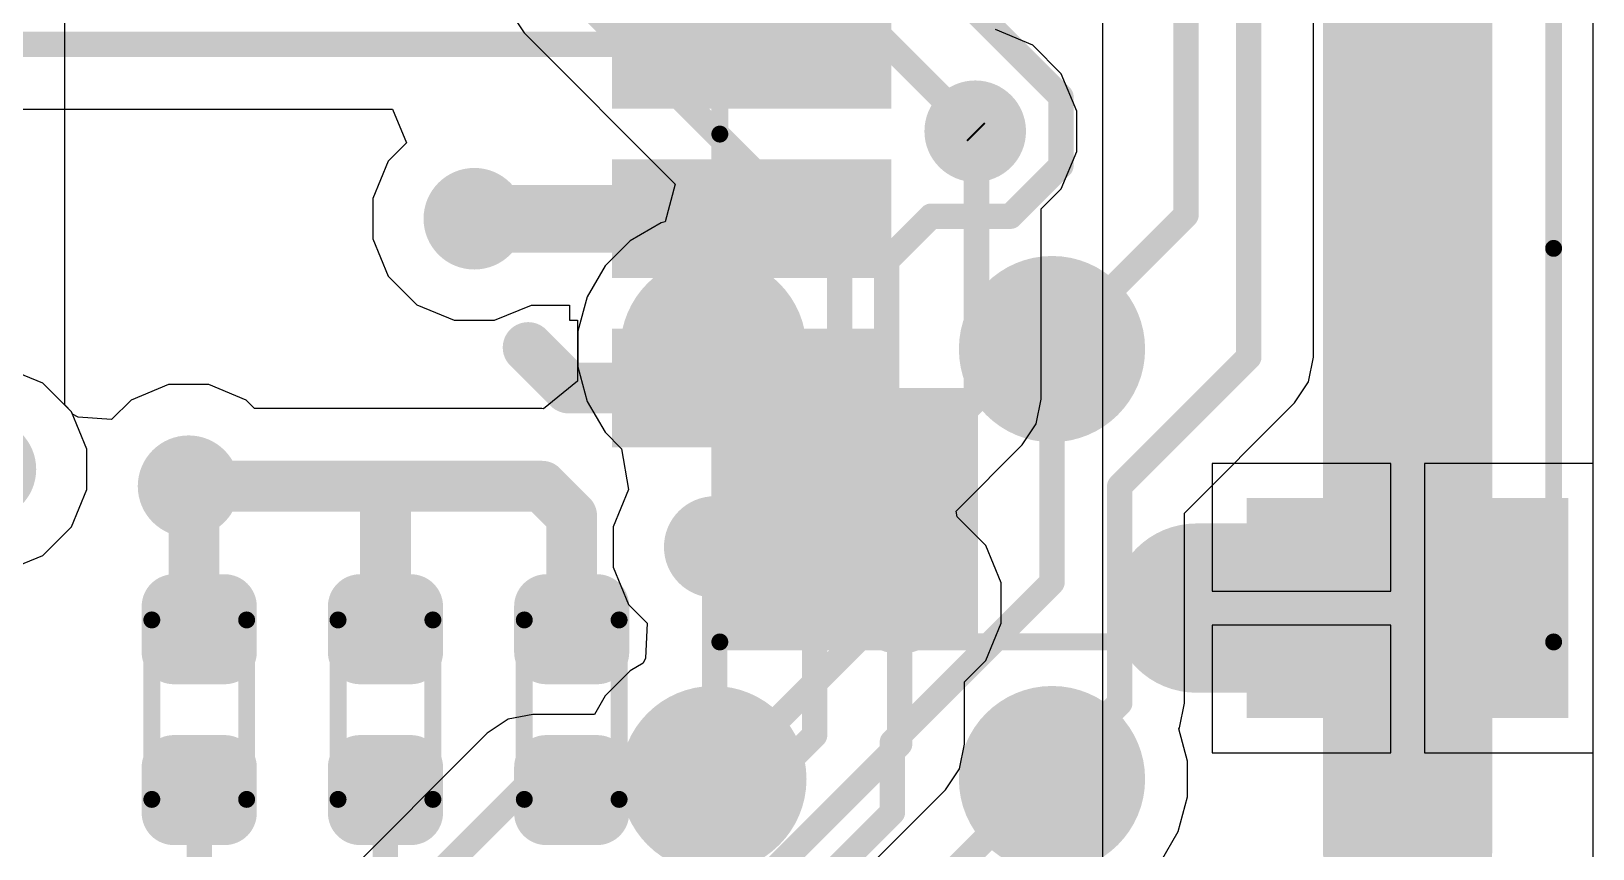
# Model space of a CAD drawing. Header units: inches. Extents: x 0.3 to 40.7, y 0 to 25.4.
# Drawn here: x 31.47 to 40.69, y 8.46 to 13.29 of the extents above; entities that cross this region are included whole.
import ezdxf

# ---------------------------------------------------------------- set-up
doc = ezdxf.new("R2010")
doc.units = ezdxf.units.IN
for name, color, linetype in [('BOTTOM', 5, 'Continuous'), ('Bottom Solder', 6, 'Continuous'), ('TOP', 1, 'Continuous'), ('Top Assembly', 56, 'Continuous'), ('Top Solder', 216, 'Continuous'), ('Via Holes', 16, 'Continuous')]:
    doc.layers.add(name, color=color, linetype=linetype)

# ---------------------------------------------------------------- blocks, each defined once
blk = doc.blocks.new('RES_0402_2635')
at = {"layer": 'TOP'}
h = blk.add_hatch(color=1, dxfattribs=at)
edge = h.paths.add_edge_path()
edge.add_arc((-0.3403, -0.1498), 0.1402, 270, 360)
edge.add_line((-0.2, -0.1498), (-0.2, 0.1498))
edge.add_arc((-0.3403, 0.1498), 0.1402, 0, 90)
edge.add_line((-0.3403, 0.29), (-0.6098, 0.29))
edge.add_arc((-0.6098, 0.1498), 0.1402, 90, 180)
edge.add_line((-0.75, 0.1498), (-0.75, -0.1498))
edge.add_arc((-0.6098, -0.1498), 0.1402, 180, 270)
edge.add_line((-0.6098, -0.29), (-0.3403, -0.29))
h = blk.add_hatch(color=1, dxfattribs=at)
edge = h.paths.add_edge_path()
edge.add_arc((0.3403, 0.1498), 0.1402, 90, 180)
edge.add_line((0.2, 0.1498), (0.2, -0.1498))
edge.add_arc((0.3403, -0.1498), 0.1402, 180, 270)
edge.add_line((0.3403, -0.29), (0.6098, -0.29))
edge.add_arc((0.6098, -0.1498), 0.1402, 270, 360)
edge.add_line((0.75, -0.1498), (0.75, 0.1498))
edge.add_arc((0.6098, 0.1498), 0.1402, 0, 90)
edge.add_line((0.6098, 0.29), (0.3403, 0.29))
at = {"layer": 'Top Solder'}
h = blk.add_hatch(color=216, dxfattribs=at)
edge = h.paths.add_edge_path()
edge.add_arc((-0.3403, -0.1498), 0.1902, 270, 360)
edge.add_line((-0.15, -0.1498), (-0.15, 0.1498))
edge.add_arc((-0.3403, 0.1498), 0.1902, 0, 90)
edge.add_line((-0.3403, 0.34), (-0.6098, 0.34))
edge.add_arc((-0.6098, 0.1498), 0.1902, 90, 180)
edge.add_line((-0.8, 0.1498), (-0.8, -0.1498))
edge.add_arc((-0.6098, -0.1498), 0.1902, 180, 270)
edge.add_line((-0.6098, -0.34), (-0.3403, -0.34))
h = blk.add_hatch(color=216, dxfattribs=at)
edge = h.paths.add_edge_path()
edge.add_arc((0.3403, 0.1498), 0.1902, 90, 180)
edge.add_line((0.15, 0.1498), (0.15, -0.1498))
edge.add_arc((0.3403, -0.1498), 0.1902, 180, 270)
edge.add_line((0.3403, -0.34), (0.6098, -0.34))
edge.add_arc((0.6098, -0.1498), 0.1902, 270, 360)
edge.add_line((0.8, -0.1498), (0.8, 0.1498))
edge.add_arc((0.6098, 0.1498), 0.1902, 0, 90)
edge.add_line((0.6098, 0.34), (0.3403, 0.34))
at = {"layer": 'Top Assembly', "const_width": 0.1}
for points in [[(-0.53, -0.28), (-0.53, 0.28)], [(-0.53, 0.28), (0.53, 0.28)], [(0.53, -0.28), (0.53, 0.28)], [(0.53, -0.28), (-0.53, -0.28)]]:
    blk.add_lwpolyline(points, dxfattribs=at)
at = {"layer": 'Top Assembly', "const_width": 0.05}
for points in [[(-0.555, 0.28, 1), (-0.505, 0.28, 1)], [(-0.555, 0.28, 1), (-0.505, 0.28, 1)], [(0.505, 0.28, 1), (0.555, 0.28, 1)], [(0.505, 0.28, 1), (0.555, 0.28, 1)], [(-0.555, -0.28, 1), (-0.505, -0.28, 1)], [(-0.555, -0.28, 1), (-0.505, -0.28, 1)], [(0.505, -0.28, 1), (0.555, -0.28, 1)], [(0.505, -0.28, 1), (0.555, -0.28, 1)]]:
    blk.add_lwpolyline(points, format="xyb", close=True, dxfattribs=at)
blk = doc.blocks.new('RES_0402_2637')
at = {"layer": 'TOP'}
h = blk.add_hatch(color=1, dxfattribs=at)
edge = h.paths.add_edge_path()
edge.add_arc((-0.3403, -0.1498), 0.1402, 270, 360)
edge.add_line((-0.2, -0.1498), (-0.2, 0.1498))
edge.add_arc((-0.3403, 0.1498), 0.1402, 0, 90)
edge.add_line((-0.3403, 0.29), (-0.6098, 0.29))
edge.add_arc((-0.6098, 0.1498), 0.1402, 90, 180)
edge.add_line((-0.75, 0.1498), (-0.75, -0.1498))
edge.add_arc((-0.6098, -0.1498), 0.1402, 180, 270)
edge.add_line((-0.6098, -0.29), (-0.3403, -0.29))
h = blk.add_hatch(color=1, dxfattribs=at)
edge = h.paths.add_edge_path()
edge.add_arc((0.3403, 0.1498), 0.1402, 90, 180)
edge.add_line((0.2, 0.1498), (0.2, -0.1498))
edge.add_arc((0.3403, -0.1498), 0.1402, 180, 270)
edge.add_line((0.3403, -0.29), (0.6098, -0.29))
edge.add_arc((0.6098, -0.1498), 0.1402, 270, 360)
edge.add_line((0.75, -0.1498), (0.75, 0.1498))
edge.add_arc((0.6098, 0.1498), 0.1402, 0, 90)
edge.add_line((0.6098, 0.29), (0.3403, 0.29))
at = {"layer": 'Top Solder'}
h = blk.add_hatch(color=216, dxfattribs=at)
edge = h.paths.add_edge_path()
edge.add_arc((-0.3403, -0.1498), 0.1902, 270, 360)
edge.add_line((-0.15, -0.1498), (-0.15, 0.1498))
edge.add_arc((-0.3403, 0.1498), 0.1902, 0, 90)
edge.add_line((-0.3403, 0.34), (-0.6098, 0.34))
edge.add_arc((-0.6098, 0.1498), 0.1902, 90, 180)
edge.add_line((-0.8, 0.1498), (-0.8, -0.1498))
edge.add_arc((-0.6098, -0.1498), 0.1902, 180, 270)
edge.add_line((-0.6098, -0.34), (-0.3403, -0.34))
h = blk.add_hatch(color=216, dxfattribs=at)
edge = h.paths.add_edge_path()
edge.add_arc((0.3403, 0.1498), 0.1902, 90, 180)
edge.add_line((0.15, 0.1498), (0.15, -0.1498))
edge.add_arc((0.3403, -0.1498), 0.1902, 180, 270)
edge.add_line((0.3403, -0.34), (0.6098, -0.34))
edge.add_arc((0.6098, -0.1498), 0.1902, 270, 360)
edge.add_line((0.8, -0.1498), (0.8, 0.1498))
edge.add_arc((0.6098, 0.1498), 0.1902, 0, 90)
edge.add_line((0.6098, 0.34), (0.3403, 0.34))
at = {"layer": 'Top Assembly', "const_width": 0.1}
for points in [[(0.53, 0.28), (-0.53, 0.28)], [(-0.53, -0.28), (-0.53, 0.28)], [(0.53, -0.28), (0.53, 0.28)], [(0.53, -0.28), (-0.53, -0.28)]]:
    blk.add_lwpolyline(points, dxfattribs=at)
at = {"layer": 'Top Assembly', "const_width": 0.05}
for points in [[(-0.555, 0.28, 1), (-0.505, 0.28, 1)], [(-0.555, 0.28, 1), (-0.505, 0.28, 1)], [(0.505, 0.28, 1), (0.555, 0.28, 1)], [(0.505, 0.28, 1), (0.555, 0.28, 1)], [(-0.555, -0.28, 1), (-0.505, -0.28, 1)], [(-0.555, -0.28, 1), (-0.505, -0.28, 1)], [(0.505, -0.28, 1), (0.555, -0.28, 1)], [(0.505, -0.28, 1), (0.555, -0.28, 1)]]:
    blk.add_lwpolyline(points, format="xyb", close=True, dxfattribs=at)
blk = doc.blocks.new('RES_0402_2639')
at = {"layer": 'TOP'}
h = blk.add_hatch(color=1, dxfattribs=at)
edge = h.paths.add_edge_path()
edge.add_arc((-0.3403, -0.1498), 0.1402, 270, 360)
edge.add_line((-0.2, -0.1498), (-0.2, 0.1498))
edge.add_arc((-0.3403, 0.1498), 0.1402, 0, 90)
edge.add_line((-0.3403, 0.29), (-0.6098, 0.29))
edge.add_arc((-0.6098, 0.1498), 0.1402, 90, 180)
edge.add_line((-0.75, 0.1498), (-0.75, -0.1498))
edge.add_arc((-0.6098, -0.1498), 0.1402, 180, 270)
edge.add_line((-0.6098, -0.29), (-0.3403, -0.29))
h = blk.add_hatch(color=1, dxfattribs=at)
edge = h.paths.add_edge_path()
edge.add_arc((0.3403, 0.1498), 0.1402, 90, 180)
edge.add_line((0.2, 0.1498), (0.2, -0.1498))
edge.add_arc((0.3403, -0.1498), 0.1402, 180, 270)
edge.add_line((0.3403, -0.29), (0.6098, -0.29))
edge.add_arc((0.6098, -0.1498), 0.1402, 270, 360)
edge.add_line((0.75, -0.1498), (0.75, 0.1498))
edge.add_arc((0.6098, 0.1498), 0.1402, 0, 90)
edge.add_line((0.6098, 0.29), (0.3403, 0.29))
at = {"layer": 'Top Solder'}
h = blk.add_hatch(color=216, dxfattribs=at)
edge = h.paths.add_edge_path()
edge.add_arc((-0.3403, -0.1498), 0.1902, 270, 360)
edge.add_line((-0.15, -0.1498), (-0.15, 0.1498))
edge.add_arc((-0.3403, 0.1498), 0.1902, 0, 90)
edge.add_line((-0.3403, 0.34), (-0.6098, 0.34))
edge.add_arc((-0.6098, 0.1498), 0.1902, 90, 180)
edge.add_line((-0.8, 0.1498), (-0.8, -0.1498))
edge.add_arc((-0.6098, -0.1498), 0.1902, 180, 270)
edge.add_line((-0.6098, -0.34), (-0.3403, -0.34))
h = blk.add_hatch(color=216, dxfattribs=at)
edge = h.paths.add_edge_path()
edge.add_arc((0.3403, 0.1498), 0.1902, 90, 180)
edge.add_line((0.15, 0.1498), (0.15, -0.1498))
edge.add_arc((0.3403, -0.1498), 0.1902, 180, 270)
edge.add_line((0.3403, -0.34), (0.6098, -0.34))
edge.add_arc((0.6098, -0.1498), 0.1902, 270, 360)
edge.add_line((0.8, -0.1498), (0.8, 0.1498))
edge.add_arc((0.6098, 0.1498), 0.1902, 0, 90)
edge.add_line((0.6098, 0.34), (0.3403, 0.34))
at = {"layer": 'Top Assembly', "const_width": 0.1}
for points in [[(-0.53, -0.28), (-0.53, 0.28)], [(-0.53, 0.28), (0.53, 0.28)], [(0.53, -0.28), (0.53, 0.28)], [(0.53, -0.28), (-0.53, -0.28)]]:
    blk.add_lwpolyline(points, dxfattribs=at)
at = {"layer": 'Top Assembly', "const_width": 0.05}
for points in [[(-0.555, 0.28, 1), (-0.505, 0.28, 1)], [(-0.555, 0.28, 1), (-0.505, 0.28, 1)], [(0.505, 0.28, 1), (0.555, 0.28, 1)], [(0.505, 0.28, 1), (0.555, 0.28, 1)], [(-0.555, -0.28, 1), (-0.505, -0.28, 1)], [(-0.555, -0.28, 1), (-0.505, -0.28, 1)], [(0.505, -0.28, 1), (0.555, -0.28, 1)], [(0.505, -0.28, 1), (0.555, -0.28, 1)]]:
    blk.add_lwpolyline(points, format="xyb", close=True, dxfattribs=at)
blk = doc.blocks.new('SM04B_SRSS_TB_LF__SN__F_________1_2644')
at = {"layer": 'TOP'}
for points in [[(-3.4, 2.8375), (-2.2, 2.8375), (-2.2, 1.0375), (-3.4, 1.0375)], [(2.2, 2.8375), (3.4, 2.8375), (3.4, 1.0375), (2.2, 1.0375)], [(-1.8, -1.1625), (-1.2, -1.1625), (-1.2, -2.7125), (-1.8, -2.7125)], [(-0.8, -1.1625), (-0.2, -1.1625), (-0.2, -2.7125), (-0.8, -2.7125)], [(0.2, -1.1625), (0.8, -1.1625), (0.8, -2.7125), (0.2, -2.7125)], [(1.2, -1.1625), (1.8, -1.1625), (1.8, -2.7125), (1.2, -2.7125)]]:
    blk.add_hatch(color=1, dxfattribs=at).paths.add_polyline_path(points)
at = {"layer": 'Top Assembly'}
blk.add_hatch(color=56, dxfattribs=at).paths.add_polyline_path([(1.5, -2.125), (3, -2.125), (3, -0.6), (1.5, -0.6)])
at = {"layer": 'Top Solder'}
for points in [[(-3.45, 2.8875), (-2.15, 2.8875), (-2.15, 0.9875), (-3.45, 0.9875)], [(2.15, 2.8875), (3.45, 2.8875), (3.45, 0.9875), (2.15, 0.9875)], [(-1.85, -1.1125), (-1.15, -1.1125), (-1.15, -2.7625), (-1.85, -2.7625)], [(-0.85, -1.1125), (-0.15, -1.1125), (-0.15, -2.7625), (-0.85, -2.7625)], [(0.15, -1.1125), (0.85, -1.1125), (0.85, -2.7625), (0.15, -2.7625)], [(1.15, -1.1125), (1.85, -1.1125), (1.85, -2.7625), (1.15, -2.7625)]]:
    blk.add_hatch(color=216, dxfattribs=at).paths.add_polyline_path(points)
at = {"layer": 'Top Assembly', "const_width": 0.1}
for points in [[(-3, -2.125), (-3, 2.8)], [(0.675, 2.8), (-3, 2.8)], [(3, 2.8), (0.675, 2.8)], [(3, -2.125), (3, 2.8)], [(-3, -2.125), (0, -2.125)], [(3, -2.125), (0, -2.125)]]:
    blk.add_lwpolyline(points, dxfattribs=at)
at = {"layer": 'Top Assembly', "const_width": 0.05}
for points in [[(-3.025, 2.8, 1), (-2.975, 2.8, 1)], [(-3.025, 2.8, 1), (-2.975, 2.8, 1)], [(0.65, 2.8, 1), (0.7, 2.8, 1)], [(0.65, 2.8, 1), (0.7, 2.8, 1)], [(2.975, 2.8, 1), (3.025, 2.8, 1)], [(2.975, 2.8, 1), (3.025, 2.8, 1)], [(-3.025, -2.125, 1), (-2.975, -2.125, 1)], [(-3.025, -2.125, 1), (-2.975, -2.125, 1)], [(-0.025, -2.125, 1), (0.025, -2.125, 1)], [(-0.025, -2.125, 1), (0.025, -2.125, 1)], [(2.975, -2.125, 1), (3.025, -2.125, 1)], [(2.975, -2.125, 1), (3.025, -2.125, 1)]]:
    blk.add_lwpolyline(points, format="xyb", close=True, dxfattribs=at)
blk = doc.blocks.new('TP_1_00MM_B_2655')
at = {"layer": 'BOTTOM'}
h = blk.add_hatch(color=5, dxfattribs=at)
edge = h.paths.add_edge_path()
edge.add_arc((0, 0), 0.5, 0, 360)
at = {"layer": 'Bottom Solder'}
h = blk.add_hatch(color=6, dxfattribs=at)
edge = h.paths.add_edge_path()
edge.add_arc((0, 0), 0.55, 0, 360)
blk = doc.blocks.new('TP_1_00MM_B_2656')
at = {"layer": 'BOTTOM'}
h = blk.add_hatch(color=5, dxfattribs=at)
edge = h.paths.add_edge_path()
edge.add_arc((0, 0), 0.5, 0, 360)
at = {"layer": 'Bottom Solder'}
h = blk.add_hatch(color=6, dxfattribs=at)
edge = h.paths.add_edge_path()
edge.add_arc((0, 0), 0.55, 0, 360)
blk = doc.blocks.new('TP_1_00MM_B_2660')
at = {"layer": 'BOTTOM'}
h = blk.add_hatch(color=5, dxfattribs=at)
edge = h.paths.add_edge_path()
edge.add_arc((0, 0), 0.5, 0, 360)
at = {"layer": 'Bottom Solder'}
h = blk.add_hatch(color=6, dxfattribs=at)
edge = h.paths.add_edge_path()
edge.add_arc((0, 0), 0.55, 0, 360)
blk = doc.blocks.new('TP_1_00MM_B_2661')
at = {"layer": 'BOTTOM'}
h = blk.add_hatch(color=5, dxfattribs=at)
edge = h.paths.add_edge_path()
edge.add_arc((0, 0), 0.5, 0, 360)
at = {"layer": 'Bottom Solder'}
h = blk.add_hatch(color=6, dxfattribs=at)
edge = h.paths.add_edge_path()
edge.add_arc((0, 0), 0.55, 0, 360)

msp = doc.modelspace()

# ---------------------------------------------------------------- hatches: boundary and pattern name
at = {"layer": 'BOTTOM'}
h = msp.add_hatch(color=5, dxfattribs=at)
edge = h.paths.add_edge_path()
edge.add_arc((37.0465, 12.6968), 0.3, 0, 360)
h = msp.add_hatch(color=5, dxfattribs=at)
edge = h.paths.add_edge_path()
edge.add_arc((39.6005, 12.68), 0.3, 0, 360)
h = msp.add_hatch(color=5, dxfattribs=at)
edge = h.paths.add_edge_path()
edge.add_arc((34.088, 12.18), 0.3, 0, 360)
h = msp.add_hatch(color=5, dxfattribs=at)
edge = h.paths.add_edge_path()
edge.add_arc((31.2, 10.7), 0.3, 0, 360)
h = msp.add_hatch(color=5, dxfattribs=at)
edge = h.paths.add_edge_path()
edge.add_arc((32.4, 10.6), 0.3, 0, 360)
h = msp.add_hatch(color=5, dxfattribs=at)
edge = h.paths.add_edge_path()
edge.add_arc((35.5079, 10.2408), 0.3, 0, 360)
h = msp.add_hatch(color=5, dxfattribs=at)
edge = h.paths.add_edge_path()
edge.add_arc((36.6, 9.91), 0.3, 0, 360)
at = {"layer": 'TOP'}
h = msp.add_hatch(color=1, dxfattribs=at)
edge = h.paths.add_edge_path()
edge.add_arc((37.0465, 12.6968), 0.3, 0, 360)
h = msp.add_hatch(color=1, dxfattribs=at)
edge = h.paths.add_edge_path()
edge.add_arc((39.6005, 12.68), 0.3, 0, 360)
h = msp.add_hatch(color=1, dxfattribs=at)
edge = h.paths.add_edge_path()
edge.add_arc((34.088, 12.18), 0.3, 0, 360)
h = msp.add_hatch(color=1, dxfattribs=at)
edge = h.paths.add_edge_path()
edge.add_arc((31.2, 10.7), 0.3, 0, 360)
h = msp.add_hatch(color=1, dxfattribs=at)
edge = h.paths.add_edge_path()
edge.add_arc((32.4, 10.6), 0.3, 0, 360)
h = msp.add_hatch(color=1, dxfattribs=at)
edge = h.paths.add_edge_path()
edge.add_arc((35.5079, 10.2408), 0.3, 0, 360)
h = msp.add_hatch(color=1, dxfattribs=at)
edge = h.paths.add_edge_path()
edge.add_arc((36.6, 9.91), 0.3, 0, 360)
at = {"layer": 'Via Holes'}
h = msp.add_hatch(color=7, dxfattribs=at)
edge = h.paths.add_edge_path()
edge.add_arc((37.0465, 12.6968), 0.15, 0, 360)
h = msp.add_hatch(color=7, dxfattribs=at)
edge = h.paths.add_edge_path()
edge.add_arc((39.6005, 12.68), 0.15, 0, 360)
h = msp.add_hatch(color=7, dxfattribs=at)
edge = h.paths.add_edge_path()
edge.add_arc((34.088, 12.18), 0.15, 0, 360)
h = msp.add_hatch(color=7, dxfattribs=at)
edge = h.paths.add_edge_path()
edge.add_arc((32.4, 10.6), 0.15, 0, 360)
h = msp.add_hatch(color=7, dxfattribs=at)
edge = h.paths.add_edge_path()
edge.add_arc((35.5079, 10.2408), 0.15, 0, 360)
h = msp.add_hatch(color=7, dxfattribs=at)
edge = h.paths.add_edge_path()
edge.add_arc((36.6, 9.91), 0.15, 0, 360)

# ---------------------------------------------------------------- linework, layer by layer
at = {"layer": 'BOTTOM'}
for p, q in [((40.6941, 20.86), (40.6941, 4.5)), ((39.0445, 11.3622), (39.0445, 14.8479)), ((31.6684, 11.0801), (31.6684, 13.6215)), ((34.2988, 13.4017), (34.3817, 13.2776)), ((34.3817, 13.2776), (35.2744, 12.3848)), ((35.2744, 12.3848), (35.2147, 12.1618)), ((35.1912, 12.1555), (35.0088, 12.0502)), ((35.2147, 12.1618), (35.1912, 12.1555)), ((35.0088, 12.0502), (34.8599, 11.9012)), ((34.8599, 11.9012), (34.7545, 11.7188)), ((34.7545, 11.7188), (34.7, 11.5153)), ((34.7, 11.5153), (34.7, 11.3047)), ((39.0154, 11.2158), (39.0445, 11.3622)), ((34.7, 11.3047), (34.7545, 11.1012)), ((38.9325, 11.0918), (39.0154, 11.2158)), ((31.7087, 11.0399), (31.6684, 11.0801)), ((34.7545, 11.1012), (34.8599, 10.9188)), ((38.2823, 10.4416), (38.9325, 11.0918)), ((31.8, 10.8193), (31.7087, 11.0399)), ((34.8599, 10.9188), (34.9572, 10.8214)), ((31.8, 10.5807), (31.8, 10.8193)), ((34.9572, 10.8214), (34.9993, 10.5806)), ((31.7087, 10.3601), (31.8, 10.5807)), ((34.9993, 10.5806), (34.9079, 10.3601)), ((38.2823, 9.3186), (38.2823, 10.4416)), ((31.5399, 10.1913), (31.7087, 10.3601)), ((34.9079, 10.3601), (34.9079, 10.1214)), ((31.3193, 10.1), (31.5399, 10.1913)), ((34.9079, 10.1214), (34.9993, 9.9009)), ((34.9993, 9.9009), (35.1091, 9.791)), ((35.1091, 9.791), (35.0986, 9.5835)), ((35.0088, 9.5102), (34.8599, 9.3612)), ((35.0848, 9.554), (35.0088, 9.5102)), ((35.0986, 9.5835), (35.0848, 9.554)), ((34.8599, 9.3612), (34.797, 9.2524)), ((38.2532, 9.1723), (38.2823, 9.3186)), ((34.434, 9.2524), (34.2877, 9.2233)), ((34.797, 9.2524), (34.434, 9.2524)), ((34.1636, 9.1404), (32.7644, 7.7412)), ((34.2877, 9.2233), (34.1636, 9.1404)), ((38.249, 9.1659), (38.2532, 9.1723)), ((38.3, 8.9753), (38.249, 9.1659)), ((38.3, 8.7647), (38.3, 8.9753)), ((38.2455, 8.5612), (38.3, 8.7647)), ((38.1402, 8.3788), (38.2455, 8.5612))]:
    msp.add_line(p, q, dxfattribs=at)
at = {"layer": 'BOTTOM', "const_width": 0.15}
for points in [[(38.6622, 11.3622), (38.6622, 14.8479)], [(38.2914, 12.2013), (38.2914, 14.5432)], [(36.6552, 13.798), (37.5527, 12.9005)], [(34.652, 13.548), (36.2461, 11.9539)], [(36.3782, 13.3651), (37.0465, 12.6968)], [(37.5527, 12.4931), (37.5527, 12.9005)], [(37.2544, 12.1948), (37.5527, 12.4931)], [(36.5231, 11.9321), (36.7859, 12.1948)], [(36.7859, 12.1948), (37.2544, 12.1948)], [(37.5, 11.41), (38.2914, 12.2013)], [(36.2461, 10.979), (36.2461, 11.9539)], [(36.5231, 9.9869), (36.5231, 11.9321)], [(37.5, 10.0317), (37.5, 11.41)], [(37.9, 10.6), (38.6622, 11.3622)], [(35.5079, 10.2408), (36.2461, 10.979)], [(37.9, 9.3186), (37.9, 10.6)], [(36.5231, 9.9869), (36.6, 9.91)], [(36.5572, 9.0889), (37.5, 10.0317)], [(35.7224, 9.0623), (36.57, 9.91)], [(36.57, 9.91), (36.6, 9.91)], [(37.48, 8.8986), (37.9, 9.3186)], [(35.7224, 8.87), (35.7224, 9.0623)], [(36.5572, 8.6731), (36.5572, 9.0889)], [(36.4129, 7.8229), (37.48, 8.89)], [(37.48, 8.89), (37.48, 8.8986)], [(32.9228, 7.3588), (34.434, 8.87)], [(34.434, 8.87), (35.5, 8.87)], [(35.5, 8.87), (35.7224, 8.87)], [(36.0268, 8.1427), (36.5572, 8.6731)]]:
    msp.add_lwpolyline(points, dxfattribs=at)
at = {"layer": 'BOTTOM', "const_width": 0.075}
for points in [[(37.5152, 12.9005, 1), (37.5902, 12.9005, 1)], [(37.5152, 12.9005, 1), (37.5902, 12.9005, 1)], [(37.009, 12.6968, 1), (37.084, 12.6968, 1)], [(37.5152, 12.4931, 1), (37.5902, 12.4931, 1)], [(37.5152, 12.4931, 1), (37.5902, 12.4931, 1)], [(36.7484, 12.1948, 1), (36.8234, 12.1948, 1)], [(36.7484, 12.1948, 1), (36.8234, 12.1948, 1)], [(37.2169, 12.1948, 1), (37.2919, 12.1948, 1)], [(37.2169, 12.1948, 1), (37.2919, 12.1948, 1)], [(38.2539, 12.2013, 1), (38.3289, 12.2013, 1)], [(38.2539, 12.2013, 1), (38.3289, 12.2013, 1)], [(36.2086, 11.9539, 1), (36.2836, 11.9539, 1)], [(36.2086, 11.9539, 1), (36.2836, 11.9539, 1)], [(36.4856, 11.9321, 1), (36.5606, 11.9321, 1)], [(36.4856, 11.9321, 1), (36.5606, 11.9321, 1)], [(37.4625, 11.41, 1), (37.5375, 11.41, 1)], [(37.4625, 11.41, 1), (37.5375, 11.41, 1)], [(38.6247, 11.3622, 1), (38.6997, 11.3622, 1)], [(38.6247, 11.3622, 1), (38.6997, 11.3622, 1)], [(36.2086, 10.979, 1), (36.2836, 10.979, 1)], [(36.2086, 10.979, 1), (36.2836, 10.979, 1)], [(37.8625, 10.6, 1), (37.9375, 10.6, 1)], [(37.8625, 10.6, 1), (37.9375, 10.6, 1)], [(35.4704, 10.2408, 1), (35.5454, 10.2408, 1)], [(36.4856, 9.9869, 1), (36.5606, 9.9869, 1)], [(36.4856, 9.9869, 1), (36.5606, 9.9869, 1)], [(37.4625, 10.0317, 1), (37.5375, 10.0317, 1)], [(37.4625, 10.0317, 1), (37.5375, 10.0317, 1)], [(36.5325, 9.91, 1), (36.6075, 9.91, 1)], [(36.5325, 9.91, 1), (36.6075, 9.91, 1)], [(36.5625, 9.91, 1), (36.6375, 9.91, 1)], [(36.5625, 9.91, 1), (36.6375, 9.91, 1)], [(37.8625, 9.3186, 1), (37.9375, 9.3186, 1)], [(37.8625, 9.3186, 1), (37.9375, 9.3186, 1)], [(35.6849, 9.0623, 1), (35.7599, 9.0623, 1)], [(35.6849, 9.0623, 1), (35.7599, 9.0623, 1)], [(36.5197, 9.0889, 1), (36.5947, 9.0889, 1)], [(36.5197, 9.0889, 1), (36.5947, 9.0889, 1)], [(37.4425, 8.8986, 1), (37.5175, 8.8986, 1)], [(37.4425, 8.8986, 1), (37.5175, 8.8986, 1)], [(37.4425, 8.89, 1), (37.5175, 8.89, 1)], [(37.4425, 8.89, 1), (37.5175, 8.89, 1)], [(34.3965, 8.87, 1), (34.4715, 8.87, 1)], [(34.3965, 8.87, 1), (34.4715, 8.87, 1)], [(35.4625, 8.87, 1), (35.5375, 8.87, 1)], [(35.4625, 8.87, 1), (35.5375, 8.87, 1)], [(35.6849, 8.87, 1), (35.7599, 8.87, 1)], [(35.6849, 8.87, 1), (35.7599, 8.87, 1)], [(36.5197, 8.6731, 1), (36.5947, 8.6731, 1)], [(36.5197, 8.6731, 1), (36.5947, 8.6731, 1)]]:
    msp.add_lwpolyline(points, format="xyb", close=True, dxfattribs=at)
at = {"layer": 'TOP'}
for p, q in [((37.8, 7.4699), (37.8, 17.8901)), ((40.6941, 14.626), (40.6941, 10.734)), ((40.6941, 14.626), (40.6941, 10.734)), ((37.3863, 13.2055), (37.1658, 13.2968)), ((37.5551, 13.0367), (37.3863, 13.2055)), ((37.6465, 12.8162), (37.5551, 13.0367)), ((31.2783, 12.8277), (33.6043, 12.8277)), ((33.6043, 12.8277), (33.6872, 12.6277)), ((37.6465, 12.5775), (37.6465, 12.8162)), ((33.6872, 12.6277), (33.5794, 12.5199)), ((37.5551, 12.357), (37.6465, 12.5775)), ((33.5794, 12.5199), (33.488, 12.2994)), ((33.488, 12.2994), (33.488, 12.0607)), ((37.4364, 12.2383), (37.5551, 12.357)), ((37.4364, 11.1141), (37.4364, 12.2383)), ((33.488, 12.0607), (33.5794, 11.8401)), ((33.5794, 11.8401), (33.7482, 11.6713)), ((33.7482, 11.6713), (33.9687, 11.58)), ((34.2074, 11.58), (34.4251, 11.6702)), ((34.4251, 11.6702), (34.6505, 11.6702)), ((34.6505, 11.6702), (34.6505, 11.58)), ((33.9687, 11.58), (34.2074, 11.58)), ((34.6505, 11.58), (34.6965, 11.58)), ((34.6965, 11.58), (34.6965, 11.2211)), ((31.5399, 11.2087), (31.3193, 11.3)), ((31.7087, 11.0399), (31.5399, 11.2087)), ((32.2807, 11.2), (32.0601, 11.1087)), ((32.5193, 11.2), (32.2807, 11.2)), ((32.7399, 11.1087), (32.5193, 11.2)), ((34.6965, 11.2211), (34.4965, 11.057)), ((32.0601, 11.1087), (31.9445, 10.9931)), ((32.7897, 11.0588), (32.7399, 11.1087)), ((37.4073, 10.9678), (37.4364, 11.1141)), ((31.7149, 11.0248), (31.7087, 11.0399)), ((31.7486, 11.0086), (31.7149, 11.0248)), ((31.9445, 10.9931), (31.7486, 11.0086)), ((34.4873, 11.0588), (32.7897, 11.0588)), ((34.4965, 11.057), (34.4873, 11.0588)), ((37.3244, 10.8437), (37.4073, 10.9678)), ((36.9332, 10.4525), (37.3244, 10.8437)), ((39.5005, 10.734), (38.4465, 10.734)), ((38.4465, 10.734), (38.4465, 9.98)), ((39.5005, 10.734), (38.4465, 10.734)), ((38.4465, 10.734), (38.4465, 9.98)), ((39.5005, 9.98), (39.5005, 10.734)), ((39.5005, 9.98), (39.5005, 10.734)), ((40.6941, 10.734), (39.7005, 10.734)), ((39.7005, 10.734), (39.7005, 9.88)), ((40.6941, 10.734), (39.7005, 10.734)), ((39.7005, 10.734), (39.7005, 9.88)), ((36.9399, 10.4187), (36.9332, 10.4525)), ((37.1087, 10.2499), (36.9399, 10.4187)), ((37.2, 10.0294), (37.1087, 10.2499)), ((37.2, 9.7907), (37.2, 10.0294)), ((38.4465, 9.98), (39.5005, 9.98)), ((38.4465, 9.98), (39.5005, 9.98)), ((39.7005, 9.88), (39.7005, 9.026)), ((39.7005, 9.88), (39.7005, 9.026)), ((37.1087, 9.5701), (37.2, 9.7907)), ((39.5005, 9.78), (38.4465, 9.78)), ((38.4465, 9.78), (38.4465, 9.026)), ((39.5005, 9.78), (38.4465, 9.78)), ((38.4465, 9.78), (38.4465, 9.026)), ((39.5005, 9.026), (39.5005, 9.78)), ((39.5005, 9.026), (39.5005, 9.78)), ((36.9824, 9.4438), (37.1087, 9.5701)), ((36.9824, 9.0764), (36.9824, 9.4438)), ((36.9533, 8.9301), (36.9824, 9.0764)), ((38.4465, 9.026), (39.5005, 9.026)), ((38.4465, 9.026), (39.5005, 9.026)), ((39.7005, 9.026), (40.6941, 9.026)), ((39.7005, 9.026), (40.6941, 9.026)), ((40.6941, 9.026), (40.6941, 4.5)), ((40.6941, 9.026), (40.6941, 4.5)), ((36.8704, 8.8061), (36.9533, 8.9301)), ((35.9834, 7.919), (36.8704, 8.8061))]:
    msp.add_line(p, q, dxfattribs=at)
for points, const_width in [([(39.6005, 9.88), (39.6005, 15.48)], 1), ([(31.1199, 13.21), (35.6955, 13.21)], 0.15), ([(35.6955, 13.21), (35.7255, 13.18)], 0.15), ([(37.0465, 12.6968), (37.0541, 12.6892)], 0.15), ([(37.0541, 11.1141), (37.0541, 12.6892)], 0.15), ([(34.088, 12.18), (35.7255, 12.18)], 0.4), ([(34.4058, 11.4192), (34.645, 11.18)], 0.3), ([(34.645, 11.18), (35.7255, 11.18)], 0.3), ([(36.098, 10.1581), (37.0541, 11.1141)], 0.15), ([(32.4, 10.6), (34.4873, 10.6)], 0.3), ([(32.4, 10.6), (32.4315, 10.5685)], 0.3), ([(32.4315, 9.7865), (32.4315, 10.5685)], 0.3), ([(33.5139, 10.6), (33.563, 10.5509)], 0.3), ([(33.563, 9.755), (33.563, 10.5509)], 0.3), ([(34.4873, 10.6), (34.663, 10.4243)], 0.3), ([(34.663, 9.755), (34.663, 10.4243)], 0.3), ([(38.3533, 9.88), (39.6005, 9.88)], 1), ([(39.6005, 8.4425), (39.6005, 9.88)], 1), ([(35.5079, 9.1285), (35.5079, 10.2408)], 0.15), ([(36.098, 9.1293), (36.098, 10.1581)], 0.15), ([(36.6, 9.0764), (36.6, 9.91)], 0.15), ([(32.4315, 9.7865), (32.463, 9.755)], 0.3), ([(35.1845, 8.805), (35.5079, 9.1285)], 0.15), ([(35.2032, 8.2345), (36.098, 9.1293)], 0.15), ([(35.4791, 7.9555), (36.6, 9.0764)], 0.15), ([(32.463, 8.3588), (32.463, 8.805)], 0.15), ([(33.563, 8.3369), (33.563, 8.805)], 0.15), ([(34.663, 8.805), (35.1845, 8.805)], 0.15)]:
    msp.add_lwpolyline(points, dxfattribs=dict(at, const_width=const_width))
for points, const_width in [([(35.658, 13.21, 1), (35.733, 13.21, 1)], 0.075), ([(35.658, 13.21, 1), (35.733, 13.21, 1)], 0.075), ([(35.688, 13.18, 1), (35.763, 13.18, 1)], 0.075), ([(37.009, 12.6968, 1), (37.084, 12.6968, 1)], 0.075), ([(37.0166, 12.6892, 1), (37.0916, 12.6892, 1)], 0.075), ([(37.0166, 12.6892, 1), (37.0916, 12.6892, 1)], 0.075), ([(33.988, 12.18, 1), (34.188, 12.18, 1)], 0.2), ([(35.6255, 12.18, 1), (35.8255, 12.18, 1)], 0.2), ([(34.3308, 11.4192, 1), (34.4808, 11.4192, 1)], 0.15), ([(34.57, 11.18, 1), (34.72, 11.18, 1)], 0.15), ([(34.57, 11.18, 1), (34.72, 11.18, 1)], 0.15), ([(35.6505, 11.18, 1), (35.8005, 11.18, 1)], 0.15), ([(37.0166, 11.1141, 1), (37.0916, 11.1141, 1)], 0.075), ([(37.0166, 11.1141, 1), (37.0916, 11.1141, 1)], 0.075), ([(32.325, 10.6, 1), (32.475, 10.6, 1)], 0.15), ([(32.325, 10.6, 1), (32.475, 10.6, 1)], 0.15), ([(32.3565, 10.5685, 1), (32.5065, 10.5685, 1)], 0.15), ([(32.3565, 10.5685, 1), (32.5065, 10.5685, 1)], 0.15), ([(33.4389, 10.6, 1), (33.5889, 10.6, 1)], 0.15), ([(33.488, 10.5509, 1), (33.638, 10.5509, 1)], 0.15), ([(33.488, 10.5509, 1), (33.638, 10.5509, 1)], 0.15), ([(34.4123, 10.6, 1), (34.5623, 10.6, 1)], 0.15), ([(34.4123, 10.6, 1), (34.5623, 10.6, 1)], 0.15), ([(34.588, 10.4243, 1), (34.738, 10.4243, 1)], 0.15), ([(34.588, 10.4243, 1), (34.738, 10.4243, 1)], 0.15), ([(38.1033, 9.88, 1), (38.6033, 9.88, 1)], 0.5), ([(39.3505, 9.88, 1), (39.8505, 9.88, 1)], 0.5), ([(39.3505, 9.88, 1), (39.8505, 9.88, 1)], 0.5), ([(39.3505, 9.88, 1), (39.8505, 9.88, 1)], 0.5), ([(35.4704, 10.2408, 1), (35.5454, 10.2408, 1)], 0.075), ([(36.0605, 10.1581, 1), (36.1355, 10.1581, 1)], 0.075), ([(36.0605, 10.1581, 1), (36.1355, 10.1581, 1)], 0.075), ([(36.5625, 9.91, 1), (36.6375, 9.91, 1)], 0.075), ([(32.3565, 9.7865, 1), (32.5065, 9.7865, 1)], 0.15), ([(32.3565, 9.7865, 1), (32.5065, 9.7865, 1)], 0.15), ([(32.388, 9.755, 1), (32.538, 9.755, 1)], 0.15), ([(33.488, 9.755, 1), (33.638, 9.755, 1)], 0.15), ([(34.588, 9.755, 1), (34.738, 9.755, 1)], 0.15), ([(35.4704, 9.1285, 1), (35.5454, 9.1285, 1)], 0.075), ([(35.4704, 9.1285, 1), (35.5454, 9.1285, 1)], 0.075), ([(36.0605, 9.1293, 1), (36.1355, 9.1293, 1)], 0.075), ([(36.0605, 9.1293, 1), (36.1355, 9.1293, 1)], 0.075), ([(36.5625, 9.0764, 1), (36.6375, 9.0764, 1)], 0.075), ([(36.5625, 9.0764, 1), (36.6375, 9.0764, 1)], 0.075), ([(32.4255, 8.805, 1), (32.5005, 8.805, 1)], 0.075), ([(33.5255, 8.805, 1), (33.6005, 8.805, 1)], 0.075), ([(34.6255, 8.805, 1), (34.7005, 8.805, 1)], 0.075), ([(35.147, 8.805, 1), (35.222, 8.805, 1)], 0.075), ([(35.147, 8.805, 1), (35.222, 8.805, 1)], 0.075), ([(39.3505, 8.4425, 1), (39.8505, 8.4425, 1)], 0.5)]:
    msp.add_lwpolyline(points, format="xyb", close=True, dxfattribs=dict(at, const_width=const_width))

# ---------------------------------------------------------------- block references
for name, p, rotation in [('SM04B_SRSS_TB_LF__SN__F_________1_2644', (37.663, 12.68), 270), ('TP_1_00MM_B_2656', (35.5, 11.41), 180), ('TP_1_00MM_B_2661', (37.5, 11.41), 180), ('RES_0402_2637', (32.463, 9.28), 270), ('RES_0402_2639', (33.563, 9.28), 270), ('RES_0402_2635', (34.663, 9.28), 270), ('TP_1_00MM_B_2655', (35.5, 8.87), 180), ('TP_1_00MM_B_2660', (37.5, 8.87), 180)]:
    msp.add_blockref(name, p, dxfattribs=dict(rotation=rotation))

doc.saveas('drawing.dxf')
